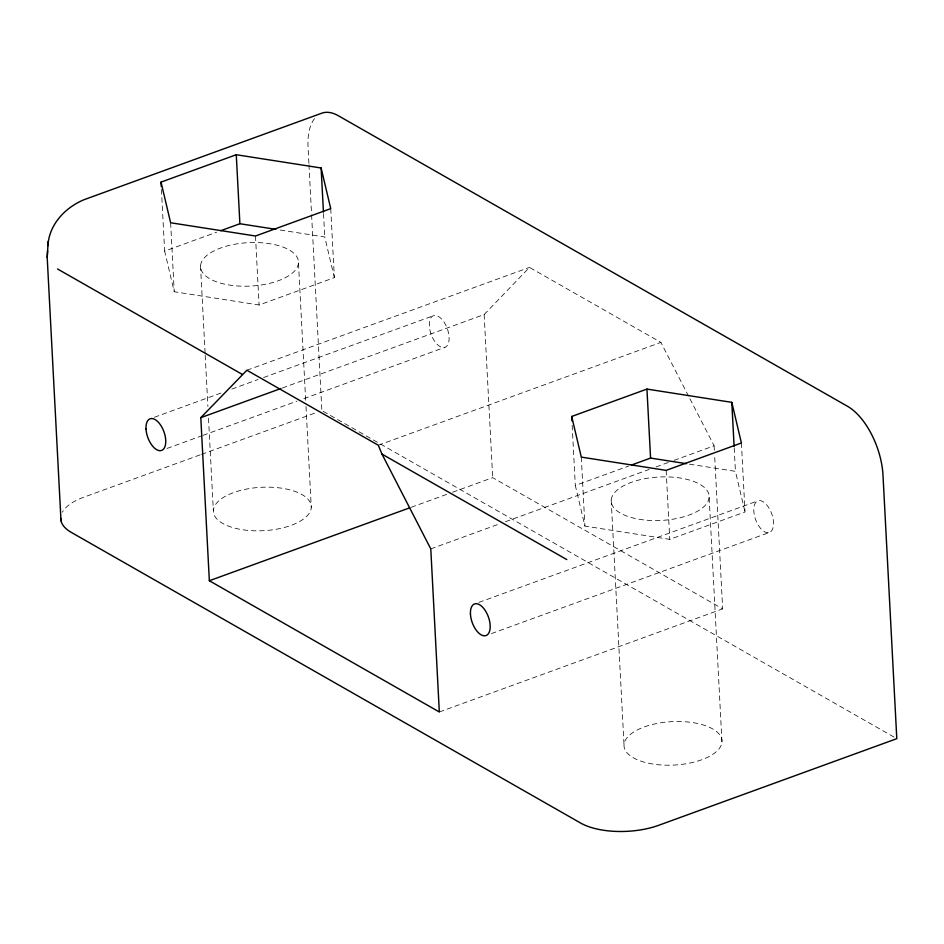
<?xml version="1.0" encoding="UTF-8"?>
<svg xmlns="http://www.w3.org/2000/svg" width="944" height="944" viewBox="0 0 944 944"><rect width="100%" height="100%" fill="white"/><g stroke="black" fill="none" stroke-linecap="round" stroke-linejoin="round"><path stroke-width="0.71" stroke-dasharray="4.72 3.54" d="M282.35 387.984L484.142 314.553L529.49 267.4L660.894 342.401L688.518 396.055M330.73 208.636L334.353 277.63L259.093 305.006L174.239 291.755L164.645 251.104L216.636 232.189M246.88 370.237L529.49 267.4M154.403 417.26L222.135 392.61M231.811 389.093L258.066 379.535M263.6 377.529L433.615 315.662M167.017 448.459L201.568 435.88M202.948 435.373L296.935 401.176M303.85 398.663L444.836 347.357A16.815 8.555 70 0 0 443.468 321.279A16.815 8.555 70 0 0 429.367 325.881A16.815 8.555 70 0 0 444.836 347.357M200.081 454.878L83.839 497.181A56.05 24.839 -3 0 0 62.387 512.179M201.461 454.383L316.323 412.587M378.296 445.238L660.894 342.401M411.147 507.306L447.078 494.231M452.613 492.225L492.697 477.64L722.667 608.868L714.667 456.07M741.406 442.984L745.028 511.978L669.768 539.366L584.914 526.103L575.321 485.464L628.68 466.041M430.783 548.901L499.883 523.743M505.418 521.737L649.165 469.428M656.068 466.914L668.517 462.383M674.04 460.377L714.124 445.792L689.203 397.365M478.844 602.402L758.044 500.792M491.446 633.589L769.266 532.499A16.815 8.555 70 0 0 767.897 506.421A16.815 8.555 70 0 0 753.796 511.023A16.815 8.555 70 0 0 769.266 532.499M439.326 711.977L722.667 608.868M280.167 230.017L324.748 236.979L334.353 277.63M689.403 464.141L735.423 471.339L745.028 511.978M323.131 411.301L894.239 737.205M734.196 447.845L735.423 471.339M714.124 445.792L714.36 450.194M709.145 497.252A49.041 21.736 -3 0 1 634.521 518.339A49.041 21.736 -3 0 1 636.846 480.567A49.041 21.736 -3 0 1 709.145 497.252L721.959 741.878A49.041 21.736 -3 0 1 647.348 762.964A49.041 21.736 -3 0 1 649.673 725.193A49.041 21.736 -3 0 1 721.959 741.878M666.157 470.372L669.768 539.366M611.205 500.19L624.019 744.816M581.303 457.108L584.914 526.103M572.158 425.272L575.321 485.464M484.142 314.553L492.697 477.64M323.521 213.497L324.748 236.979M308.9 163.312L308.051 147.122A56.05 28.532 70 0 1 314.907 118.142M308.971 164.787L311.52 213.356M311.591 214.831L321.857 410.569M298.469 262.904A49.041 21.736 -3 0 1 223.846 283.979A49.041 21.736 -3 0 1 226.171 246.219A49.041 21.736 -3 0 1 298.469 262.904L305.679 400.598M305.986 406.451L311.284 507.53A49.041 21.736 -3 0 1 236.673 528.605A49.041 21.736 -3 0 1 238.997 490.845A49.041 21.736 -3 0 1 311.284 507.53M255.482 236.012L259.093 305.006M200.517 265.83L205.131 353.729M205.202 355.192L207.892 406.451M208.506 418.18L213.344 510.456M170.628 222.76L174.239 291.755M161.412 189.449L164.645 251.104"/><path stroke-width="1.42" d="M47.943 245.664C49.005 224.589 65.313 207.361 84.181 199.656L322.199 113.044A56.05 28.532 70 0 1 338.271 115.699L847.511 406.298A56.05 28.532 70 0 1 882.994 475.221L896.8 738.668L658.782 825.268A56.05 24.839 -3 0 1 580.595 823.026L71.355 532.428A56.05 24.839 -3 0 1 60.711 518.256M61.006 520.84L47.2 257.393L47.601 250.892M47.2 257.393L48.215 241.31M200.801 417.661L246.88 370.237L378.296 445.238L381.99 454.123L430.783 548.901L439.326 711.977L209.344 580.737L200.801 417.661L280.97 388.491M161.023 182.109L236.271 154.733L321.125 167.985L330.73 208.636L255.482 236.012L170.628 222.76L161.023 182.109L161.259 186.511M220.743 230.702L239.894 223.728L275.849 229.345M571.698 416.469L646.947 389.081L731.801 402.345L741.406 442.984L666.157 470.372L581.303 457.108L571.698 416.469L571.934 420.871M209.344 580.737L409.767 507.813M631.418 465.05L650.569 458.076L686.524 463.693M57.549 268.981L242.36 374.438M381.99 454.123L566.789 559.58M731.801 402.345L734.113 446.382M646.947 389.081L650.569 458.076M321.125 167.985L323.438 212.034M236.271 154.733L239.894 223.728M470.454 614.131A16.815 8.555 70 0 0 485.912 635.607A16.815 8.555 70 0 0 484.555 609.529A16.815 8.555 70 0 0 470.454 614.131M146.013 428.989A16.815 8.555 70 0 0 161.483 450.465A16.815 8.555 70 0 0 160.114 424.387A16.815 8.555 70 0 0 146.013 428.989"/></g></svg>
